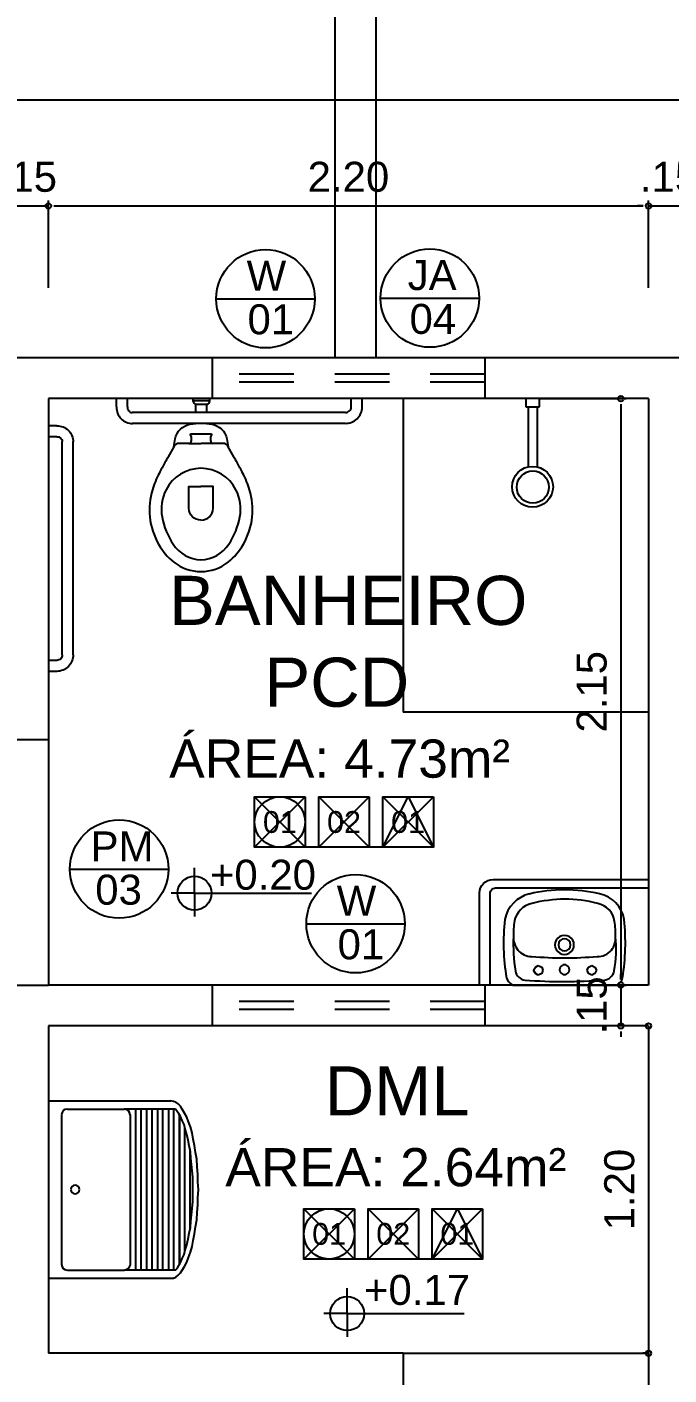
# Model space of a CAD drawing. Header units: millimetres. Extents: x 2125 to 3408, y 1171 to 1686.
# Drawn here: x 2899.368 to 2901.722, y 1471.901 to 1476.844 of the extents above; entities that cross this region are included whole.
import ezdxf
from ezdxf.enums import TextEntityAlignment as Align

# ---------------------------------------------------------------- set-up
doc = ezdxf.new("R2010")
doc.units = ezdxf.units.MM
doc.linetypes.add('CONTORNO_QUADRO_T', pattern=[0.35, 0.2, -0.15])
for name, color, linetype in [('at_Entity', 7, 'Continuous'), ('barras acess', 7, 'Continuous'), ('cotas', 7, 'Continuous'), ('ESQUADRIA', 3, 'Continuous'), ('JANELA2', 1, 'Continuous'), ('Layout_Equipamentos', 7, 'Continuous'), ('PAREDE', 4, 'Continuous'), ('SAN', 7, 'Continuous'), ('soleira piso', 7, 'Continuous'), ('TEXTO01', 7, 'Continuous'), ('TEXTO02', 3, 'Continuous'), ('TEXTO03', 2, 'Continuous'), ('TEXTO_ESP_FORRO', 62, 'Continuous'), ('TEXTO_ESP_PAREDES', 10, 'Continuous'), ('TEXTO_ESP_PISO', 150, 'Continuous')]:
    doc.layers.add(name, color=color, linetype=linetype)
doc.styles.add('ARIAL', font='sanss___.ttf')
doc.styles.add('ROMANS', font='arial.ttf')
doc.styles.get("Standard").update_dxf_attribs({"font": 'arial.ttf'})
doc.styles.add('TEXTO1', font='swissko.ttf', dxfattribs={"width": 0.6, "height": 0.1})
doc.dimstyles.new('ESCALA75', dxfattribs={"dimtxt": 0.11, "dimasz": 0.02, "dimexe": 0.02, "dimexo": 0.04, "dimgap": 0.05, "dimtad": 1, "dimzin": 4, "dimdsep": 46, "dimtxsty": 'ROMANS', "dimblk1": 'PPC', "dimblk2": 'PPC', "dimsah": 1, "dimcen": 0.02, "dimclrd": 7, "dimclre": 7, "dimclrt": 3, "dimazin": 1, "dimtfac": 1, "dimtix": 1, "dimtmove": 0, "dimatfit": 3, "dimldrblk": 'PPC', "dimfxl": 0, "dimtolj": 1, "dimtzin": 12, "dimarcsym": 0})

# ---------------------------------------------------------------- blocks, each defined once
blk = doc.blocks.new('new block4')
at = {"layer": 'TEXTO01'}
h = blk.add_hatch(dxfattribs=at)
h.set_pattern_fill('ANGLE', color=256)
h.set_pattern_definition([(0, (-2260.456, -913.906), (0, 6.985), [5.08, -1.905]), (90, (-2260.456, -913.906), (-6.985, 4e-16), [5.08, -1.905])])
h.paths.add_polyline_path([(0, 0), (0, -0.0624, 0.414214), (0.0624, 0)])
h.paths.add_polyline_path([(0, 0), (0, 0.0624, 0.414214), (-0.0624, 0)])
for q in [(0, 0.093), (-0.0862, 0), (0.4292, 0), (0, -0.0852)]:
    blk.add_line((0, 0), q, dxfattribs=at)
blk.add_circle((0, 0), 0.0624, dxfattribs=at)
blk = doc.blocks.new('PPC')
at = {"color": 2}
blk.add_circle((0, 0), 0.5, dxfattribs=at)
blk = doc.blocks.new('*D1061')
at = {"layer": 'cotas', "color": 7, "lineweight": -2, "transparency": 16777216}
for p, q in [((2899.2767, 1476.1876), (2899.2567, 1476.1876)), ((2899.2967, 1475.8876), (2899.2967, 1476.2076)), ((2899.2967, 1476.1876), (2899.4467, 1476.1876)), ((2899.4467, 1475.8876), (2899.4467, 1476.2076)), ((2899.4667, 1476.1876), (2899.4867, 1476.1876))]:
    blk.add_line(p, q, dxfattribs=at)
at = {"layer": 'DEFPOINTS', "color": 0, "transparency": 16777216}
for p in [(2899.4467, 1476.1876), (2899.2967, 1475.1036), (2899.4467, 1475.1036)]:
    blk.add_point(p, dxfattribs=at)
at = {"layer": 'cotas', "color": 7, "lineweight": -2, "transparency": 16777216, "xscale": 0.02, "yscale": 0.02, "zscale": 0.02}
blk.add_blockref('PPC', (2899.2967, 1476.1876), dxfattribs=at)
at = {"layer": 'cotas', "color": 7, "lineweight": -2, "transparency": 16777216, "xscale": 0.02, "yscale": 0.02, "zscale": 0.02, "rotation": 180}
blk.add_blockref('PPC', (2899.4467, 1476.1876), dxfattribs=at)
at = {"layer": 'cotas', "color": 3, "transparency": 16777216, "insert": (2899.3717, 1476.2938), "char_height": 0.11, "attachment_point": 5, "style": 'ROMANS'}
blk.add_mtext('\\A1;.15', dxfattribs=at)
blk = doc.blocks.new('*D1062')
at = {"layer": 'cotas', "color": 7, "lineweight": -2, "transparency": 16777216}
for p, q in [((2899.4467, 1475.8876), (2899.4467, 1476.2076)), ((2899.4667, 1476.1876), (2901.6267, 1476.1876)), ((2901.6467, 1475.8876), (2901.6467, 1476.2076))]:
    blk.add_line(p, q, dxfattribs=at)
at = {"layer": 'DEFPOINTS', "color": 0, "transparency": 16777216}
for p in [(2901.6467, 1476.1876), (2899.4467, 1475.1036), (2901.6467, 1475.1036)]:
    blk.add_point(p, dxfattribs=at)
at = {"layer": 'cotas', "color": 7, "lineweight": -2, "transparency": 16777216, "xscale": 0.02, "yscale": 0.02, "zscale": 0.02, "rotation": 180}
blk.add_blockref('PPC', (2899.4467, 1476.1876), dxfattribs=at)
at = {"layer": 'cotas', "color": 7, "lineweight": -2, "transparency": 16777216, "xscale": 0.02, "yscale": 0.02, "zscale": 0.02}
blk.add_blockref('PPC', (2901.6467, 1476.1876), dxfattribs=at)
at = {"layer": 'cotas', "color": 3, "transparency": 16777216, "insert": (2900.5467, 1476.2938), "char_height": 0.11, "attachment_point": 5, "style": 'ROMANS'}
blk.add_mtext('\\A1;2.20', dxfattribs=at)
blk = doc.blocks.new('*D1063')
at = {"layer": 'cotas', "color": 7, "lineweight": -2, "transparency": 16777216}
for p, q in [((2901.6267, 1476.1876), (2901.6067, 1476.1876)), ((2901.6467, 1475.8876), (2901.6467, 1476.2076)), ((2901.6467, 1476.1876), (2901.7967, 1476.1876)), ((2901.7967, 1475.8876), (2901.7967, 1476.2076)), ((2901.8167, 1476.1876), (2901.8367, 1476.1876))]:
    blk.add_line(p, q, dxfattribs=at)
at = {"layer": 'DEFPOINTS', "color": 0, "transparency": 16777216}
for p in [(2901.7967, 1476.1876), (2901.6467, 1475.1036), (2901.7967, 1475.1036)]:
    blk.add_point(p, dxfattribs=at)
at = {"layer": 'cotas', "color": 7, "lineweight": -2, "transparency": 16777216, "xscale": 0.02, "yscale": 0.02, "zscale": 0.02}
blk.add_blockref('PPC', (2901.6467, 1476.1876), dxfattribs=at)
at = {"layer": 'cotas', "color": 7, "lineweight": -2, "transparency": 16777216, "xscale": 0.02, "yscale": 0.02, "zscale": 0.02, "rotation": 180}
blk.add_blockref('PPC', (2901.7967, 1476.1876), dxfattribs=at)
at = {"layer": 'cotas', "color": 3, "transparency": 16777216, "insert": (2901.7217, 1476.2938), "char_height": 0.11, "attachment_point": 5, "style": 'ROMANS'}
blk.add_mtext('\\A1;.15', dxfattribs=at)
blk = doc.blocks.new('*D1066')
at = {"layer": 'cotas', "color": 7, "lineweight": -2, "transparency": 16777216}
for p, q in [((2896.2467, 1476.2766), (2896.2467, 1476.5966)), ((2896.2667, 1476.5766), (2907.6267, 1476.5766)), ((2907.6467, 1476.2766), (2907.6467, 1476.5966))]:
    blk.add_line(p, q, dxfattribs=at)
at = {"layer": 'DEFPOINTS', "color": 0, "transparency": 16777216}
for p in [(2907.6467, 1476.5766), (2896.2467, 1475.7315), (2907.6467, 1475.7315)]:
    blk.add_point(p, dxfattribs=at)
at = {"layer": 'cotas', "color": 7, "lineweight": -2, "transparency": 16777216, "xscale": 0.02, "yscale": 0.02, "zscale": 0.02, "rotation": 180}
blk.add_blockref('PPC', (2896.2467, 1476.5766), dxfattribs=at)
at = {"layer": 'cotas', "color": 7, "lineweight": -2, "transparency": 16777216, "xscale": 0.02, "yscale": 0.02, "zscale": 0.02}
blk.add_blockref('PPC', (2907.6467, 1476.5766), dxfattribs=at)
at = {"layer": 'cotas', "color": 3, "transparency": 16777216, "insert": (2901.9467, 1476.6828), "char_height": 0.11, "attachment_point": 5, "style": 'ROMANS'}
blk.add_mtext('\\A1;11.40', dxfattribs=at)
blk = doc.blocks.new('*D1100')
at = {"layer": 'DEFPOINTS', "color": 0, "transparency": 16777216}
for p in [(2899.7467, 1475.4812), (2899.7467, 1473.3312), (2901.5449, 1473.3312)]:
    blk.add_point(p, dxfattribs=at)
at = {"layer": 'Layout_Equipamentos', "color": 7, "lineweight": -2, "transparency": 16777216}
for p, q in [((2901.2449, 1475.4812), (2901.5649, 1475.4812)), ((2901.5449, 1475.4612), (2901.5449, 1473.3512)), ((2901.2449, 1473.3312), (2901.5649, 1473.3312))]:
    blk.add_line(p, q, dxfattribs=at)
at = {"layer": 'Layout_Equipamentos', "color": 7, "lineweight": -2, "transparency": 16777216, "xscale": 0.02, "yscale": 0.02, "zscale": 0.02}
for p, rotation in [((2901.5449, 1475.4812), 90), ((2901.5449, 1473.3312), 270)]:
    blk.add_blockref('PPC', p, dxfattribs=dict(at, rotation=rotation))
at = {"layer": 'Layout_Equipamentos', "color": 3, "transparency": 16777216, "insert": (2901.4387, 1474.4062), "char_height": 0.11, "attachment_point": 5, "rotation": 90, "style": 'ROMANS'}
blk.add_mtext('\\A1;2.15', dxfattribs=at)
blk = doc.blocks.new('P-9-S')
at = {"layer": 'SAN'}
for points in [[(0.0994, -0.1428, -0.047116), (0.0993, -0.1423), (0.0948, -0.1131, 0.305161), (0.04, -0.06, 0.049506), (0, -0.056, 0.049506), (-0.04, -0.06, 0.305161), (-0.0948, -0.1131), (-0.0993, -0.1423, -0.047116), (-0.0994, -0.1428)], [(0.045, -0.13, -0.414214), (0.035, -0.12), (0.035, -0.107, -0.226163), (0.0376, -0.1016, 0.733322), (0.035, -0.095), (0, -0.095), (-0.035, -0.095, 0.733322), (-0.0376, -0.1016, -0.226163), (-0.035, -0.107), (-0.035, -0.12, -0.414214), (-0.045, -0.13)], [(0.045, -0.13), (0.0805, -0.13, -0.269143), (0.0978, -0.1401), (0.0994, -0.1428, 0.044891), (0.0997, -0.1433), (0.12, -0.18, -0.036783), (0.132, -0.2, -0.0196), (0.153, -0.24, -0.056836), (0.178, -0.3, -0.089116), (0.188, -0.4, -0.095425), (0.1555, -0.5, -0.091656), (0.1, -0.5655, -0.16072), (0, -0.6, -0.16072), (-0.1, -0.5655, -0.091656), (-0.1555, -0.5, -0.095425), (-0.188, -0.4, -0.089116), (-0.178, -0.3, -0.056836), (-0.153, -0.24, -0.0196), (-0.132, -0.2, -0.036783), (-0.12, -0.18), (-0.0997, -0.1433, 0.044891), (-0.0994, -0.1428), (-0.0978, -0.1401, -0.269143), (-0.0805, -0.13), (-0.045, -0.13)], [(0, -0.412, -0.394755), (-0.045, -0.368), (-0.045, -0.288), (0, -0.288)], [(0, -0.412, 0.394755), (0.045, -0.368), (0.045, -0.288), (0, -0.288)]]:
    blk.add_lwpolyline(points, format="xyb", dxfattribs=at)
for points in [[(-0.045, -0.13), (-0.0001, -0.13)], [(0.045, -0.13), (0.0001, -0.13)]]:
    blk.add_lwpolyline(points, dxfattribs=at)
blk.add_lwpolyline([(-0.128, -0.3, -0.278895), (0, -0.2215, -0.278895), (0.128, -0.3, -0.167831), (0.1425, -0.4, -0.098952), (0.102, -0.5, -0.247323), (0, -0.557, -0.247323), (-0.102, -0.5, -0.098952), (-0.1425, -0.4, -0.167831)], format="xyb", close=True, dxfattribs=at)
at = {"flags": 3}
blk.add_attdef('CODIGO', text='', height=0.024, dxfattribs=at).set_placement((0, 0), align=Align.MIDDLE)
blk = doc.blocks.new('new block5')
at = {"layer": 'barras acess', "color": 0}
for p, q in [((-0.3905, 0.04), (0.3905, 0.04)), ((-0.3905, 0), (0.3905, 0)), ((-0.4517, -0.0201), (-0.4517, -0.0508)), ((-0.4117, -0.0201), (-0.4117, -0.0508)), ((0.4083, -0.0201), (0.4083, -0.0508)), ((0.4483, -0.0201), (0.4483, -0.0508))]:
    blk.add_line(p, q, dxfattribs=at)
for centre, radius, start, end in [((-0.3917, -0.02), 0.06, 88.8662, 180.134), ((-0.3915, -0.0201), 0.0201, 87.1138, 179.9486), ((0.3905, -0.0177), 0.0579, 357.6185, 90.9862), ((0.3904, -0.0181), 0.0181, 353.5362, 89.508)]:
    blk.add_arc(centre, radius, start, end, dxfattribs=at)
blk = doc.blocks.new('new block6')
at = {"layer": 'at_Entity', "color": 0}
for p, q in [((-0.0318, -0.0106), (-0.0318, 0)), ((0.0299, -0.0085), (0.0299, 0)), ((0.0299, -0.0085), (-0.0318, -0.0085)), ((-0.0213, -0.0508), (-0.0213, -0.0212)), ((0.0187, -0.0212), (-0.0213, -0.0212)), ((0.0187, -0.0508), (0.0187, -0.0212))]:
    blk.add_line(p, q, dxfattribs=at)
for centre, radius, start, end in [((-0.0183, -0.0079), 0.0136, 186.9665, 257.5809), ((0.0161, -0.0076), 0.0138, 280.9359, 356.4443)]:
    blk.add_arc(centre, radius, start, end, dxfattribs=at)
blk = doc.blocks.new('new block8')
at = {"layer": 'at_Entity', "color": 0}
for p, q in [((0, 0), (-0.3388, 0)), ((0, 0.04), (-0.3372, 0.04))]:
    blk.add_line(p, q, dxfattribs=at)
at = {"layer": 'at_Entity', "color": 7}
for p, q in [((-0.3872, -0.01), (-0.3872, -0.58)), ((-0.3555, -0.58), (-0.3555, -0.0169))]:
    blk.add_line(p, q, dxfattribs=at)
at = {"layer": 'at_Entity'}
blk.add_arc((-0.3372, -0.01), 0.05, 90, 180, dxfattribs=at)
at = {"layer": 'at_Entity', "color": 7}
blk.add_arc((-0.3383, -0.0172), 0.0172, 91.789, 179.0886, dxfattribs=at)
blk = doc.blocks.new('new block9')
at = {"layer": 'Layout_Equipamentos'}
for p, q in [((-0.0255, 0.3243), (-0.0255, 0.2943)), ((0.0245, 0.2943), (0.0245, 0.3243)), ((-0.0255, 0.2943), (0.0245, 0.2943)), ((-0.0165, 0.2943), (-0.0165, 0.0743)), ((0.0155, 0.2943), (0.0155, 0.0743))]:
    blk.add_line(p, q, dxfattribs=at)
for centre, radius in [((-0.0008, 0.001), 0.075), ((0, 0), 0.059)]:
    blk.add_circle(centre, radius, dxfattribs=at)
blk = doc.blocks.new('new block11')
at = {"layer": 'at_Entity', "color": 0}
for p, q in [((0, 0.3248), (0.4486, 0.3248)), ((0, 0.3248), (0, -0.3248)), ((0.4592, 0.3227), (0.4486, 0.3248)), ((0.4677, 0.3206), (0.4592, 0.3227)), ((0.4761, 0.3142), (0.4677, 0.3206)), ((0.4846, 0.3058), (0.4761, 0.3142)), ((0.4909, 0.2952), (0.4846, 0.3058)), ((0.0487, 0.274), (0.0487, -0.2761)), ((0.0698, 0.2952), (0.2793, 0.2952)), ((0.4655, 0.2952), (0.2793, 0.2952)), ((0.3005, 0.274), (0.3005, -0.2761)), ((0.3195, 0.2952), (0.3195, -0.2952)), ((0.3386, 0.2952), (0.3386, -0.2952)), ((0.3597, 0.2952), (0.3597, -0.2952)), ((0.3788, 0.2952), (0.3788, -0.2952)), ((0.3999, 0.2952), (0.3999, -0.2952)), ((0.419, 0.2952), (0.419, -0.2952)), ((0.4401, 0.2952), (0.4401, -0.2952)), ((0.4592, 0.2952), (0.4592, -0.2952)), ((0.4719, 0.2867), (0.4655, 0.2952)), ((0.4782, 0.2783), (0.4719, 0.2867)), ((0.4846, 0.2677), (0.4782, 0.2783)), ((0.4804, -0.2747), (0.4804, 0.2747)), ((0.4804, 0.2747), (0.4804, -0.2747)), ((0.4909, 0.2529), (0.4846, 0.2677)), ((0.4994, 0.2804), (0.4909, 0.2952)), ((0.4973, 0.2381), (0.4909, 0.2529)), ((0.5079, 0.2656), (0.4994, 0.2804)), ((0.5142, 0.2486), (0.5079, 0.2656)), ((0.5206, 0.2296), (0.5142, 0.2486)), ((0.5015, 0.2211), (0.4973, 0.2381)), ((0.4994, 0.2296), (0.4994, -0.2296)), ((0.5079, 0.2021), (0.5015, 0.2211)), ((0.5121, 0.1809), (0.5079, 0.2021)), ((0.5269, 0.2084), (0.5206, 0.2296)), ((0.5311, 0.1852), (0.5269, 0.2084)), ((0.5163, 0.1598), (0.5121, 0.1809)), ((0.5206, 0.1386), (0.5163, 0.1598)), ((0.5184, 0.1492), (0.5184, -0.1492)), ((0.5354, 0.1619), (0.5311, 0.1852)), ((0.5396, 0.1365), (0.5354, 0.1619)), ((0.5227, 0.1153), (0.5206, 0.1386)), ((0.5248, 0.092), (0.5227, 0.1153)), ((0.5438, 0.1111), (0.5396, 0.1365)), ((0.5459, 0.0836), (0.5438, 0.1111)), ((0.529, 0.0455), (0.5248, 0.092)), ((0.5481, 0.0561), (0.5459, 0.0836)), ((0.5481, 0.0286), (0.5481, 0.0561)), ((0.529, 0.0222), (0.529, 0.0455)), ((0.529, -0.0011), (0.529, 0.0222)), ((0.5502, -0.0011), (0.5481, 0.0286)), ((0.5248, -0.092), (0.529, -0.0455)), ((0.529, -0.0222), (0.529, -0.0011)), ((0.529, -0.0455), (0.529, -0.0222)), ((0.5481, -0.0286), (0.5502, -0.0011)), ((0.5481, -0.0561), (0.5481, -0.0286)), ((0.5227, -0.1153), (0.5248, -0.092)), ((0.5438, -0.1111), (0.5459, -0.0836)), ((0.5459, -0.0836), (0.5481, -0.0561)), ((0.5163, -0.1598), (0.5206, -0.1386)), ((0.5206, -0.1386), (0.5227, -0.1153)), ((0.5354, -0.1619), (0.5396, -0.1365)), ((0.5396, -0.1365), (0.5438, -0.1111)), ((0.5079, -0.2021), (0.5121, -0.1809)), ((0.5121, -0.1809), (0.5163, -0.1598)), ((0.5269, -0.2084), (0.5311, -0.1873)), ((0.5311, -0.1873), (0.5354, -0.1619)), ((0.4909, -0.2529), (0.4973, -0.2381)), ((0.4973, -0.2381), (0.5015, -0.2211)), ((0.5015, -0.2211), (0.5079, -0.2021)), ((0.5142, -0.2486), (0.5206, -0.2296)), ((0.5206, -0.2296), (0.5269, -0.2084)), ((0.0698, -0.2952), (0.2793, -0.2952)), ((0.4655, -0.2952), (0.2793, -0.2952)), ((0.4655, -0.2952), (0.4719, -0.2888)), ((0.4719, -0.2888), (0.4782, -0.2783)), ((0.4782, -0.2783), (0.4846, -0.2677)), ((0.4846, -0.2677), (0.4909, -0.2529)), ((0.4846, -0.3058), (0.4909, -0.2952)), ((0.4909, -0.2952), (0.4994, -0.2825)), ((0.4994, -0.2825), (0.5079, -0.2656)), ((0.5079, -0.2656), (0.5142, -0.2486)), ((0, -0.3248), (0.4486, -0.3248)), ((0.4486, -0.3248), (0.4592, -0.3248)), ((0.4592, -0.3248), (0.4677, -0.3206)), ((0.4677, -0.3206), (0.4761, -0.3142)), ((0.4761, -0.3142), (0.4846, -0.3058))]:
    blk.add_line(p, q, dxfattribs=at)
for centre, radius, start, end in [((0.0688, 0.2751), 0.0201, 90, 180), ((0.2767, 0.2713), 0.0239, 6.5549, 86.2395), ((0.0984, 0), 0.0159, 90, 180), ((0.0984, 0), 0.0159, 360, 90), ((0.0984, 0), 0.0159, 180, 270), ((0.0984, 0), 0.0159, 270, 0), ((0.0688, -0.2751), 0.0201, 180, 270), ((0.2764, -0.2705), 0.0248, 274.4216, 346.7859)]:
    blk.add_arc(centre, radius, start, end, dxfattribs=at)
blk = doc.blocks.new('new block12')
at = {"layer": 'at_Entity', "color": 0}
for p, q in [((-0.1143, 0.055), (-0.1079, 0.0656)), ((-0.1079, 0.0423), (-0.1143, 0.055)), ((-0.1079, 0.0656), (-0.0973, 0.0719)), ((-0.0973, 0.0719), (-0.0846, 0.0656)), ((-0.0846, 0.0656), (-0.0804, 0.055)), ((-0.0804, 0.055), (-0.0846, 0.0423)), ((0.0825, 0.055), (0.0868, 0.0656)), ((0.0868, 0.0423), (0.0825, 0.055)), ((0.0868, 0.0656), (0.0995, 0.0719)), ((0.0995, 0.0719), (0.11, 0.0656)), ((0.11, 0.0656), (0.1164, 0.055)), ((0.1164, 0.055), (0.11, 0.0423)), ((-0.1904, 0), (0, 0)), ((-0.0973, 0.036), (-0.1079, 0.0423)), ((-0.0846, 0.0423), (-0.0973, 0.036)), ((-0.0635, 0), (0.1248, 0)), ((0, 0), (0.1926, 0)), ((0.0995, 0.036), (0.0868, 0.0423)), ((0.11, 0.0423), (0.0995, 0.036))]:
    blk.add_line(p, q, dxfattribs=at)
for centre, radius, start, end in [((-0.0119, -0.1249), 0.4735, 88.698, 104.4219), ((0.0099, -0.1255), 0.4741, 75.6368, 91.3415), ((-0.1037, 0.2192), 0.1175, 102.514, 169.9443), ((-0.1021, 0.2163), 0.0847, 102.9461, 167.2809), ((0.0138, -0.2613), 0.5766, 91.3524, 103.5038), ((-0.0133, -0.2572), 0.5725, 76.4579, 88.6966), ((0.1052, 0.222), 0.0784, 8.4194, 78.3837), ((0.1075, 0.2249), 0.1107, 7.7196, 79.5925), ((0.5296, 0.1532), 0.7539, 173.4134, 189.6929), ((0.1228, 0.188), 0.311, 171.3221, 181.8265), ((-0.1329, 0.1882), 0.3189, 357.9946, 8.1696), ((-0.5309, 0.1535), 0.7531, 350.2791, 6.5765), ((0.4249, 0.1494), 0.6136, 177.3231, 189.2415), ((-0.1166, 0.1739), 0.0716, 176.6025, 219.5997), ((-0.0011, 0.1471), 0.0349, 150.0032, 209.9968), ((-0.0011, 0.1471), 0.0349, 90, 149.9929), ((-0.0011, 0.1471), 0.0222, 90, 180), ((-0.0011, 0.1471), 0.0349, 29.9968, 89.9993), ((-0.0011, 0.1471), 0.0222, 360, 90), ((-0.0011, 0.1471), 0.0349, 330.0032, 29.9968), ((0.1078, 0.1732), 0.0781, 324.6525, 2.8394), ((-0.2623, 0.1317), 0.4504, 349.782, 5.7972), ((-0.1209, 0.1714), 0.0667, 220.3438, 269.4487), ((0.0021, 1.5743), 1.4748, 265.1896, 269.9391), ((-0.0011, 0.1471), 0.0349, 209.9968, 269.9993), ((-0.0011, 0.1471), 0.0222, 180, 270), ((-0.0011, 0.1471), 0.0222, 270.0097, 360), ((-0.0011, 0.1471), 0.0349, 270, 329.9929), ((-0.001, 1.4521), 1.3526, 270.0208, 275.0951), ((0.1226, 0.1679), 0.0631, 266.7732, 320.7547), ((-0.1427, 0.0567), 0.0385, 188.7558, 265.6127), ((-0.0011, 0.0561), 0.018, 150.0128, 209.9872), ((-0.0011, 0.0561), 0.018, 90, 150.0398), ((-0.001, 0.0561), 0.018, 30.0191, 90.0367), ((-0.0011, 0.0561), 0.018, 330.0128, 29.9872), ((0.1414, 0.0585), 0.0402, 273.114, 350.3928), ((-0.1647, 0.0446), 0.0522, 200.5417, 238.93), ((-0.0074, 1.7284), 1.7156, 265.3753, 270.2103), ((-0.0011, 0.0561), 0.018, 210.0191, 270.0367), ((-0.0011, 0.0561), 0.018, 270, 330.0398), ((-0.0011, 1.8918), 1.879, 270, 274.4144), ((0.1736, 0.034), 0.0386, 297.8673, 348.5693)]:
    blk.add_arc(centre, radius, start, end, dxfattribs=at)
blk = doc.blocks.new('Esp_Pis_Par_For_Esc100')
at = {"layer": 'DEFPOINTS'}
for p, q in [((0, 0.37), (0.37, 0)), ((0.37, 0.37), (0, 0)), ((0.47, 0.37), (0.84, 0)), ((0.84, 0.37), (0.47, 0)), ((0.94, 0.37), (1.31, 0)), ((1.31, 0.37), (0.94, 0)), ((0.47, 0), (0.37, 0)), ((0.94, 0), (0.84, 0))]:
    blk.add_line(p, q, dxfattribs=at)
for points in [[(0.37, 0.37), (0.37, 0), (0, 0), (0, 0.37)], [(1.31, 0.37), (1.31, 0), (0.94, 0), (0.94, 0.37)]]:
    blk.add_lwpolyline(points, close=True, dxfattribs=at)
at = {"layer": 'TEXTO_ESP_FORRO'}
blk.add_lwpolyline([(0.94, 0), (1.125, 0.37), (1.31, 0)], close=True, dxfattribs=at)
at = {"layer": 'TEXTO_ESP_PAREDES'}
blk.add_lwpolyline([(0.84, 0.37), (0.84, 0), (0.47, 0), (0.47, 0.37)], close=True, dxfattribs=at)
at = {"layer": 'TEXTO_ESP_PISO'}
blk.add_circle((0.185, 0.185), 0.185, dxfattribs=at)
at = {"layer": 'TEXTO_ESP_FORRO', "color": 3, "linetype": 'ByBlock', "style": 'ARIAL', "text_generation_flag": 6}
blk.add_attdef('FOR', text='', height=0.16, rotation=180, dxfattribs=at).set_placement((1.125, 0.185), align=Align.MIDDLE_CENTER)
at = {"layer": 'TEXTO_ESP_PAREDES', "color": 3, "linetype": 'ByBlock', "ltscale": 0.0001, "style": 'ARIAL', "text_generation_flag": 6}
blk.add_attdef('PAR', text='', height=0.16, rotation=180, dxfattribs=at).set_placement((0.655, 0.185), align=Align.MIDDLE_CENTER)
at = {"layer": 'TEXTO_ESP_PISO', "color": 3, "linetype": 'ByBlock', "style": 'ARIAL', "text_generation_flag": 6}
blk.add_attdef('PIS', text='', height=0.16, rotation=180, dxfattribs=at).set_placement((0.185, 0.185), align=Align.MIDDLE_CENTER)
blk = doc.blocks.new('*D1085')
at = {"color": 7, "lineweight": -2, "transparency": 16777216}
for p, q in [((2901.5449, 1473.3512), (2901.5449, 1473.3712)), ((2901.6062, 1473.3312), (2901.5249, 1473.3312)), ((2901.5449, 1473.3312), (2901.5449, 1473.1812)), ((2901.6062, 1473.1812), (2901.5249, 1473.1812)), ((2901.5449, 1473.1612), (2901.5449, 1473.1412))]:
    blk.add_line(p, q, dxfattribs=at)
at = {"layer": 'DEFPOINTS', "color": 0, "transparency": 16777216}
for p in [(2901.6462, 1473.3312), (2901.5449, 1473.1812), (2901.6462, 1473.1812)]:
    blk.add_point(p, dxfattribs=at)
at = {"color": 7, "lineweight": -2, "transparency": 16777216, "xscale": 0.02, "yscale": 0.02, "zscale": 0.02}
for p, rotation in [((2901.5449, 1473.3312), 270), ((2901.5449, 1473.1812), 90)]:
    blk.add_blockref('PPC', p, dxfattribs=dict(at, rotation=rotation))
at = {"color": 3, "transparency": 16777216, "insert": (2901.4387, 1473.2562), "char_height": 0.11, "attachment_point": 5, "rotation": 90, "style": 'ROMANS'}
blk.add_mtext('\\A1;.15', dxfattribs=at)
blk = doc.blocks.new('*D1114')
at = {"color": 7, "lineweight": -2, "transparency": 16777216}
for p, q in [((2901.6462, 1473.1812), (2901.6262, 1473.1812)), ((2901.6462, 1473.1612), (2901.6462, 1472.0012)), ((2901.6462, 1471.9812), (2901.6262, 1471.9812))]:
    blk.add_line(p, q, dxfattribs=at)
at = {"layer": 'DEFPOINTS', "color": 0, "transparency": 16777216}
for p in [(2901.6462, 1473.1812), (2901.6462, 1471.9812), (2901.6462, 1471.9812)]:
    blk.add_point(p, dxfattribs=at)
at = {"color": 7, "lineweight": -2, "transparency": 16777216, "xscale": 0.02, "yscale": 0.02, "zscale": 0.02}
for p, rotation in [((2901.6462, 1473.1812), 90), ((2901.6462, 1471.9812), 270)]:
    blk.add_blockref('PPC', p, dxfattribs=dict(at, rotation=rotation))
at = {"color": 3, "transparency": 16777216, "insert": (2901.54, 1472.5812), "char_height": 0.11, "attachment_point": 5, "rotation": 90, "style": 'ROMANS'}
blk.add_mtext('\\A1;1.20', dxfattribs=at)

msp = doc.modelspace()

# ---------------------------------------------------------------- linework, layer by layer
at = {"layer": 'ESQUADRIA', "linetype": 'CONTORNO_QUADRO_T'}
for p, q in [((2901.0467, 1475.5712), (2900.0467, 1475.5712)), ((2901.0467, 1475.5412), (2900.0467, 1475.5412)), ((2901.0467, 1473.2712), (2900.0467, 1473.2712)), ((2901.0467, 1473.2412), (2900.0467, 1473.2412))]:
    msp.add_line(p, q, dxfattribs=at)
at = {"layer": 'JANELA2'}
for p, q in [((2900.0467, 1475.6312), (2900.0467, 1475.4812)), ((2901.0467, 1475.6312), (2901.0467, 1475.4812)), ((2900.0467, 1473.3312), (2900.0467, 1473.1812)), ((2901.0467, 1473.3312), (2901.0467, 1473.1812))]:
    msp.add_line(p, q, dxfattribs=at)
at = {"layer": 'PAREDE'}
for p, q in [((2900.6467, 1481.4312), (2900.6467, 1475.6312)), ((2900.4967, 1481.2812), (2900.4967, 1475.6312)), ((2900.6467, 1481.2812), (2900.6467, 1475.6312)), ((2899.4467, 1475.4812), (2899.4467, 1474.2312)), ((2901.6467, 1475.4812), (2901.6467, 1473.3312)), ((2899.2967, 1474.2312), (2899.4467, 1474.2312)), ((2899.2967, 1473.3312), (2899.4467, 1473.3312)), ((2899.4467, 1473.1812), (2899.4467, 1471.9812)), ((2901.6467, 1473.1812), (2901.6467, 1471.8312)), ((2900.7467, 1471.9812), (2900.7467, 1471.8312))]:
    msp.add_line(p, q, dxfattribs=at)
at = {"layer": 'PAREDE', "linetype": 'Continuous'}
for p, q in [((2907.6467, 1475.6312), (2896.2467, 1475.6312)), ((2901.6467, 1475.4812), (2899.4467, 1475.4812)), ((2901.6467, 1473.3312), (2899.4467, 1473.3312)), ((2901.6467, 1473.1812), (2899.4467, 1473.1812)), ((2900.7467, 1471.9812), (2899.4467, 1471.9812))]:
    msp.add_line(p, q, dxfattribs=at)
at = {"layer": 'soleira piso'}
for p, q in [((2900.7467, 1475.4812), (2900.7467, 1474.3312)), ((2901.6467, 1474.3312), (2900.7467, 1474.3312)), ((2899.4467, 1474.2312), (2899.4467, 1473.3312)), ((2900.7467, 1471.9812), (2901.6467, 1471.9812))]:
    msp.add_line(p, q, dxfattribs=at)
at = {"layer": 'TEXTO01'}
for p, q in [((2900.0624, 1475.8472), (2900.4231, 1475.8472)), ((2900.6646, 1475.8497), (2901.0254, 1475.8497)), ((2899.5259, 1473.7564), (2899.8867, 1473.7564)), ((2900.3926, 1473.5557), (2900.7533, 1473.5557))]:
    msp.add_line(p, q, dxfattribs=at)
for centre in [(2900.2427, 1475.8472), (2900.845, 1475.8497), (2899.7063, 1473.7564), (2900.5729, 1473.5557)]:
    msp.add_circle(centre, 0.1804, dxfattribs=at)

# ---------------------------------------------------------------- block references
at = {"layer": 'barras acess', "rotation": 180}
msp.add_blockref('new block5', (2900.145, 1475.4304), dxfattribs=at)
at = {"layer": 'barras acess', "xscale": -1}
for name, p, rotation in [('new block5', (2899.4975, 1474.9329), 270), ('new block8', (2901.0667, 1473.3312), 90)]:
    msp.add_blockref(name, p, dxfattribs=dict(at, rotation=rotation))
at = {"layer": 'Layout_Equipamentos'}
for name, p in [('new block6', (2900.0091, 1475.4812)), ('new block9', (2901.2223, 1475.1569)), ('new block12', (2901.3396, 1473.3312)), ('new block11', (2899.4467, 1472.5812))]:
    msp.add_blockref(name, p, dxfattribs=at)
at = {"layer": 'Layout_Equipamentos', "xscale": -1}
msp.add_blockref('P-9-S', (2900.0062, 1475.4472), dxfattribs=at)
at = {"layer": 'TEXTO01'}
for p in [(2899.9825, 1473.6678), (2900.5421, 1472.1263)]:
    msp.add_blockref('new block4', p, dxfattribs=at)
at = {"layer": 'TEXTO02', "xscale": 0.5, "yscale": 0.5, "zscale": 0.5}
for p in [(2900.2029, 1473.8364), (2900.3834, 1472.3261)]:
    msp.add_blockref('Esp_Pis_Par_For_Esc100', p, dxfattribs=at).add_auto_attribs({'PIS': '01', 'PAR': '02', 'FOR': '01'})

# ---------------------------------------------------------------- texts
at = {"layer": 'cotas', "ltscale": 0.0001, "char_height": 0.11, "width": 0.503613, "attachment_point": 1, "style": 'TEXTO1'}
for s, insert in [('\\pi0.06832;{\\fSansSerif|b0|i0|c2|p2;\\W1;+0.20}', (2899.9705, 1473.7906)), ('\\pi0.06742;{\\fSansSerif|b0|i0|c2|p2;\\W1;+0.17}', (2900.5362, 1472.2684))]:
    msp.add_mtext(s, dxfattribs=dict(at, insert=insert))
at = {"layer": 'TEXTO01', "ltscale": 0.0001, "attachment_point": 1, "style": 'TEXTO1'}
for s, insert, char_height, width in [('{\\fSansSerif|b0|i0|c2|p2;\\W1;W}', (2900.1736, 1475.9867), 0.11, 0.330365), ('{\\fSansSerif|b0|i0|c2|p2;\\W1;JA}', (2900.7639, 1475.9892), 0.11, 0.330365), ('{\\fSansSerif|b0|i0|c2|p2;\\W1;04}', (2900.7706, 1475.8285), 0.11, 0.330365), ('{\\fSansSerif|b0|i0|c2|p2;\\W1;01}', (2900.1767, 1475.827), 0.11, 0.330365), ('{\\fSansSerif|b0|i0|c2|p2;\\H1.5x;\\W1;\\C2;BANHEIRO\\P     PCD\\P\\H0.77777x;\\C3;ÁREA: 4.73m²}', (2899.8895, 1474.8315), 0.12, 1.345308), ('{\\fSansSerif|b0|i0|c2|p2;\\W1;PM}', (2899.6015, 1473.8943), 0.11, 0.330365), ('{\\fSansSerif|b0|i0|c2|p2;\\W1;03}', (2899.6186, 1473.7358), 0.11, 0.330365), ('{\\fSansSerif|b0|i0|c2|p2;\\W1;W}', (2900.5038, 1473.6952), 0.11, 0.330365), ('{\\fSansSerif|b0|i0|c2|p2;\\W1;01}', (2900.5069, 1473.5355), 0.11, 0.330365)]:
    msp.add_mtext(s, dxfattribs=dict(at, insert=insert, char_height=char_height, width=width))
at = {"layer": 'TEXTO03', "ltscale": 0.0001, "insert": (2900.0335, 1473.0334), "char_height": 0.12, "width": 1.345308, "attachment_point": 1, "style": 'TEXTO1'}
msp.add_mtext('\\pi0.42586;{\\fSansSerif|b0|i0|c2|p2;\\H1.5x;\\W1;\\C2;DML\\P\\pi0.061672;\\H0.77777x;\\C3;ÁREA: 2.64m²}', dxfattribs=at)

# ---------------------------------------------------------------- dimensions: what is measured, and where the dimension line sits
dim = msp.add_linear_dim(base=(2901.5449, 1473.1812), p1=(2901.6462, 1473.3312), p2=(2901.6462, 1473.1812), angle=90, dimstyle='ESCALA75')
dim.commit()
dim.dimension.update_dxf_attribs({"geometry": '*D1085', "text_midpoint": (2901.4387, 1473.2562)})
dim = msp.add_linear_dim(base=(2901.6462, 1471.9812), p1=(2901.6462, 1473.1812), p2=(2901.6462, 1471.9812), angle=90, dimstyle='ESCALA75', override={"dimtmove": 1})
dim.commit()
dim.dimension.update_dxf_attribs({"geometry": '*D1114', "text_midpoint": (2901.54, 1472.5812)})
at = {"layer": 'cotas'}
dim = msp.add_linear_dim(base=(2907.6467, 1476.5766), p1=(2896.2467, 1475.7315), p2=(2907.6467, 1475.7315), dimstyle='ESCALA75', dxfattribs=at)
dim.commit()
dim.dimension.update_dxf_attribs({"geometry": '*D1066', "text_midpoint": (2901.9467, 1476.6828)})
for base, p1, p2, picture, middle in [((2899.4467, 1476.1876), (2899.2967, 1475.1036), (2899.4467, 1475.1036), '*D1061', (2899.3717, 1476.2938)), ((2901.6467, 1476.1876), (2899.4467, 1475.1036), (2901.6467, 1475.1036), '*D1062', (2900.5467, 1476.2938)), ((2901.7967, 1476.1876), (2901.6467, 1475.1036), (2901.7967, 1475.1036), '*D1063', (2901.7217, 1476.2938))]:
    dim = msp.add_linear_dim(base=base, p1=p1, p2=p2, dimstyle='ESCALA75', override={"dimtmove": 1}, dxfattribs=at)
    dim.commit()
    dim.dimension.update_dxf_attribs({"geometry": picture, "text_midpoint": middle})
at = {"layer": 'Layout_Equipamentos'}
dim = msp.add_linear_dim(base=(2901.5449, 1473.3312), p1=(2899.7467, 1475.4812), p2=(2899.7467, 1473.3312), angle=90, dimstyle='ESCALA75', dxfattribs=at)
dim.commit()
dim.dimension.update_dxf_attribs({"geometry": '*D1100', "text_midpoint": (2901.4387, 1474.4062)})

doc.saveas('drawing.dxf')
